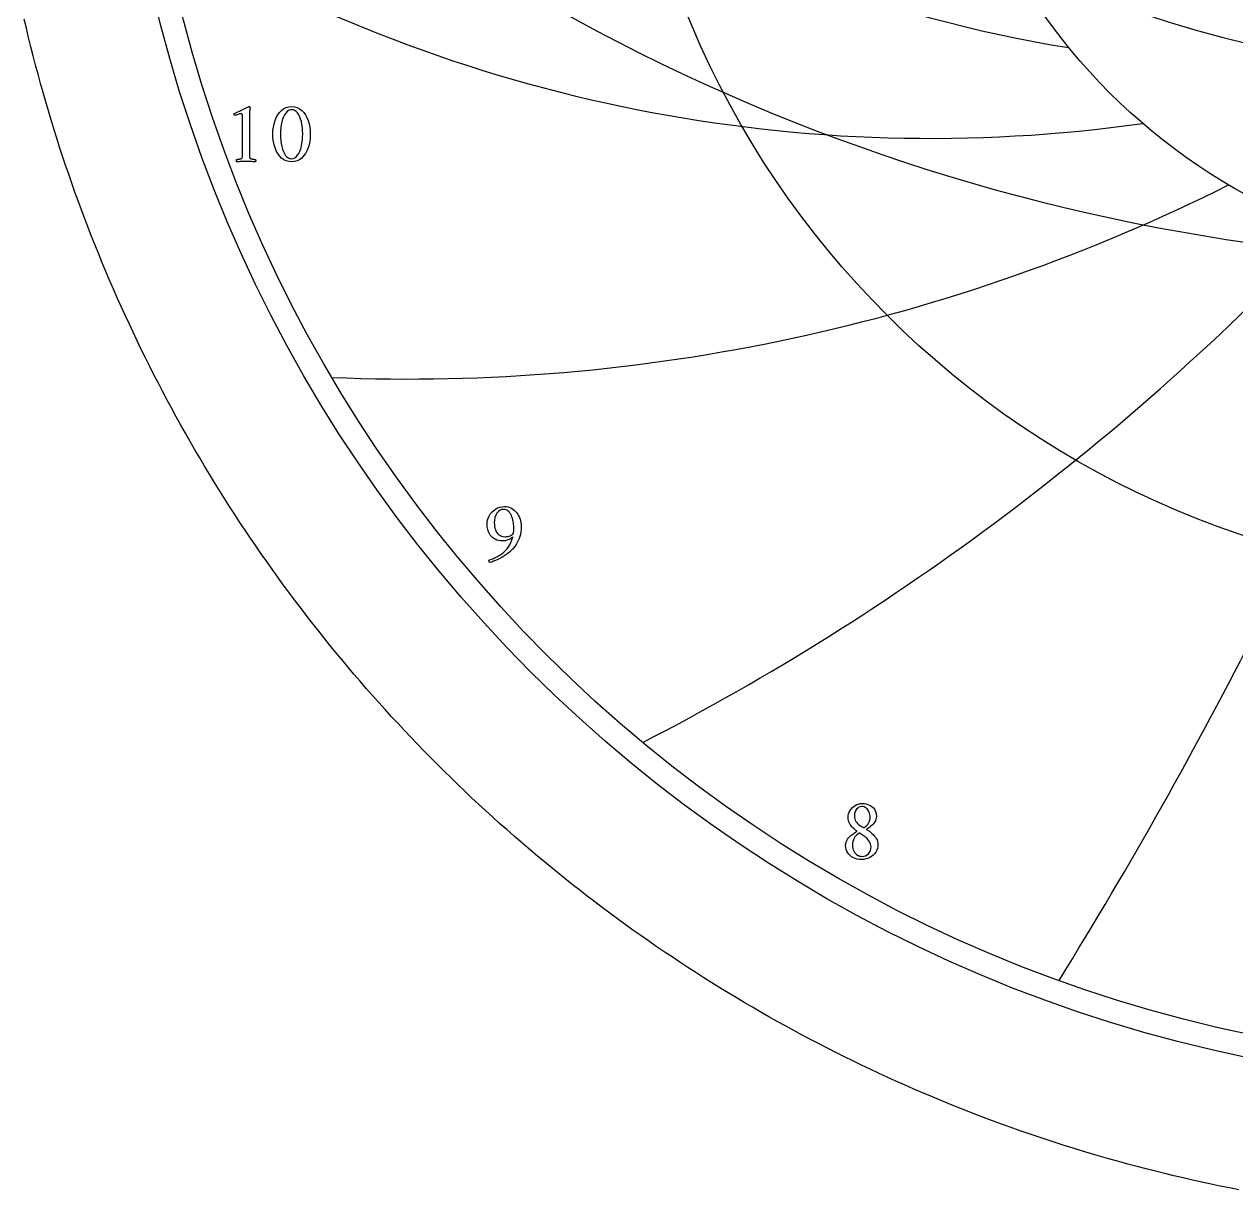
# Model space of a CAD drawing. Header units: millimetres. Extents: x -50 to 50, y -50 to 64.
# Drawn here: x -48.72 to -9.56, y -49.1 to -11.42 of the extents above; entities that cross this region are included whole.
import ezdxf

# ---------------------------------------------------------------- set-up
doc = ezdxf.new("R2010")
doc.units = ezdxf.units.MM
for name, color, linetype in [('CUT_OUTER', 1, 'Continuous'), ('ENGRAVE', 7, 'Continuous'), ('ENGRAVE_FINE', 8, 'Continuous'), ('GUIDE', 3, 'Continuous'), ('TEXT', 5, 'Continuous')]:
    doc.layers.add(name, color=color, linetype=linetype)

msp = doc.modelspace()

# ---------------------------------------------------------------- linework, layer by layer
at = {"layer": 'CUT_OUTER'}
msp.add_lwpolyline([(-9.4534, -49.0982), (-9.7545, -49.0393), (-10.0552, -48.9785), (-10.3556, -48.9159), (-10.6555, -48.8514), (-10.9551, -48.7851), (-11.2542, -48.717), (-11.5529, -48.647), (-11.8512, -48.5752), (-12.149, -48.5016), (-12.4464, -48.4261), (-12.7433, -48.3488), (-13.0397, -48.2697), (-13.3356, -48.1888), (-13.6311, -48.1061), (-13.926, -48.0215), (-14.2204, -47.9352), (-14.5142, -47.847), (-14.8075, -47.7571), (-15.1003, -47.6653), (-15.3925, -47.5718), (-15.6841, -47.4764), (-15.9751, -47.3793), (-16.2655, -47.2804), (-16.5553, -47.1797), (-16.8445, -47.0772), (-17.133, -46.973), (-17.4209, -46.867), (-17.7082, -46.7592), (-17.9948, -46.6496), (-18.2806, -46.5383), (-18.5659, -46.4253), (-18.8504, -46.3105), (-19.1342, -46.194), (-19.4173, -46.0757), (-19.6996, -45.9557), (-19.9812, -45.834), (-20.2621, -45.7105), (-20.5422, -45.5853), (-20.8215, -45.4584), (-21.1, -45.3298), (-21.3778, -45.1995), (-21.6547, -45.0674), (-21.9308, -44.9337), (-22.2061, -44.7983), (-22.4806, -44.6612), (-22.7542, -44.5224), (-23.0269, -44.382), (-23.2988, -44.2399), (-23.5698, -44.0961), (-23.84, -43.9506), (-24.1092, -43.8035), (-24.3775, -43.6547), (-24.6449, -43.5043), (-24.9114, -43.3523), (-25.1769, -43.1986), (-25.4415, -43.0433), (-25.7051, -42.8864), (-25.9678, -42.7279), (-26.2295, -42.5678), (-26.4902, -42.406), (-26.7499, -42.2427), (-27.0086, -42.0777), (-27.2662, -41.9112), (-27.5229, -41.7431), (-27.7785, -41.5735), (-28.0331, -41.4023), (-28.2866, -41.2295), (-28.539, -41.0551), (-28.7904, -40.8792), (-29.0407, -40.7018), (-29.2899, -40.5229), (-29.538, -40.3424), (-29.785, -40.1604), (-30.0308, -39.9769), (-30.2756, -39.7918), (-30.5191, -39.6053), (-30.7616, -39.4173), (-31.0029, -39.2278), (-31.243, -39.0369), (-31.4819, -38.8444), (-31.7197, -38.6505), (-31.9562, -38.4552), (-32.1916, -38.2584), (-32.4257, -38.0601), (-32.6586, -37.8604), (-32.8903, -37.6593), (-33.1208, -37.4568), (-33.35, -37.2529), (-33.5779, -37.0476), (-33.8046, -36.8408), (-34.03, -36.6327), (-34.2542, -36.4232), (-34.477, -36.2124), (-34.6986, -36.0001), (-34.9188, -35.7865), (-35.1377, -35.5716), (-35.3553, -35.3553), (-35.5716, -35.1377), (-35.7865, -34.9188), (-36.0001, -34.6986), (-36.2124, -34.477), (-36.4232, -34.2542), (-36.6327, -34.03), (-36.8408, -33.8046), (-37.0476, -33.5779), (-37.2529, -33.35), (-37.4568, -33.1208), (-37.6593, -32.8903), (-37.8604, -32.6586), (-38.0601, -32.4257), (-38.2584, -32.1916), (-38.4552, -31.9562), (-38.6505, -31.7197), (-38.8444, -31.4819), (-39.0369, -31.243), (-39.2278, -31.0029), (-39.4173, -30.7616), (-39.6053, -30.5191), (-39.7918, -30.2756), (-39.9769, -30.0308), (-40.1604, -29.785), (-40.3424, -29.538), (-40.5229, -29.2899), (-40.7018, -29.0407), (-40.8792, -28.7904), (-41.0551, -28.539), (-41.2295, -28.2866), (-41.4023, -28.0331), (-41.5735, -27.7785), (-41.7431, -27.5229), (-41.9112, -27.2662), (-42.0777, -27.0086), (-42.2427, -26.7499), (-42.406, -26.4902), (-42.5678, -26.2295), (-42.7279, -25.9678), (-42.8864, -25.7051), (-43.0433, -25.4415), (-43.1986, -25.1769), (-43.3523, -24.9114), (-43.5043, -24.6449), (-43.6547, -24.3775), (-43.8035, -24.1092), (-43.9506, -23.84), (-44.0961, -23.5698), (-44.2399, -23.2988), (-44.382, -23.0269), (-44.5224, -22.7542), (-44.6612, -22.4806), (-44.7983, -22.2061), (-44.9337, -21.9308), (-45.0674, -21.6547), (-45.1995, -21.3778), (-45.3298, -21.1), (-45.4584, -20.8215), (-45.5853, -20.5422), (-45.7105, -20.2621), (-45.834, -19.9812), (-45.9557, -19.6996), (-46.0757, -19.4173), (-46.194, -19.1342), (-46.3105, -18.8504), (-46.4253, -18.5659), (-46.5383, -18.2806), (-46.6496, -17.9948), (-46.7592, -17.7082), (-46.867, -17.4209), (-46.973, -17.133), (-47.0772, -16.8445), (-47.1797, -16.5553), (-47.2804, -16.2655), (-47.3793, -15.9751), (-47.4764, -15.6841), (-47.5718, -15.3925), (-47.6653, -15.1003), (-47.7571, -14.8075), (-47.847, -14.5142), (-47.9352, -14.2204), (-48.0215, -13.926), (-48.1061, -13.6311), (-48.1888, -13.3356), (-48.2697, -13.0397), (-48.3488, -12.7433), (-48.4261, -12.4464), (-48.5016, -12.149), (-48.5752, -11.8512), (-48.647, -11.5529), (-48.717, -11.2542)], dxfattribs=at)
at = {"layer": 'ENGRAVE'}
for radius in [45, 29.4565, 19.2819]:
    msp.add_circle((0, 0), radius, dxfattribs=at)
for centre, radius, start, end in [((0, 26.5228), 39.6377, 186.81771, 353.18229), ((-8.1292, 30.3385), 43.0603, 212.55128, 260.88684), ((-19.4199, 33.6363), 48.7465, 239.41555, 278.08399), ((-36.314, 36.314), 59.2039, 267.619017, 296.620352), ((-66.3174, 38.2884), 82.0468, 297.270124, 316.604347), ((-147.4088, 39.4981), 155.4256, 328.231954, 337.899065)]:
    msp.add_arc(centre, radius, start, end, dxfattribs=at)
at = {"layer": 'ENGRAVE_FINE'}
for centre, radius, start, end in [((-120.9497, -32.7148), 128.712, 8.977692, 35.48643), ((-120.9497, -32.7148), 128.712, 8.977692, 35.48643), ((-76.2485, -32.7148), 88.0442, 13.606314, 53.548789), ((-76.2485, -32.7148), 88.0442, 13.606314, 53.548789), ((0, 45.402), 64.5313, 225.796451, 314.203549)]:
    msp.add_arc(centre, radius, start, end, dxfattribs=at)
at = {"layer": 'GUIDE'}
msp.add_circle((0, 0), 45.75, dxfattribs=at)
at = {"layer": 'TEXT'}
for points in [[(-41.6576, -15.5406), (-41.6576, -14.4193), (-41.6584, -14.3918), (-41.6608, -14.3689), (-41.6648, -14.3506), (-41.6704, -14.337), (-41.6779, -14.327), (-41.6877, -14.32), (-41.6999, -14.3157), (-41.7144, -14.3143), (-41.7321, -14.3156), (-41.7541, -14.3196), (-41.7804, -14.3262), (-41.8109, -14.3356), (-41.8416, -14.3458), (-41.8684, -14.3551), (-41.8912, -14.3635), (-41.9102, -14.371), (-41.9214, -14.3606), (-41.9294, -14.349), (-41.9342, -14.3365), (-41.9358, -14.3228), (-41.9358, -14.3226), (-41.9358, -14.3221), (-41.9358, -14.3212), (-41.9358, -14.32), (-41.9354, -14.3148), (-41.9344, -14.3107), (-41.9326, -14.3077), (-41.9301, -14.3058), (-41.8736, -14.2801), (-41.8176, -14.2543), (-41.7622, -14.2283), (-41.7073, -14.2021), (-41.6549, -14.177), (-41.6072, -14.1542), (-41.5641, -14.1337), (-41.5256, -14.1156), (-41.4937, -14.1007), (-41.4706, -14.09), (-41.4561, -14.0836), (-41.4504, -14.0815), (-41.4447, -14.0815), (-41.4381, -14.0826), (-41.4326, -14.0858), (-41.4282, -14.0911), (-41.4248, -14.0985), (-41.4221, -14.1067), (-41.4198, -14.1141), (-41.4179, -14.1209), (-41.4163, -14.1269), (-41.417, -14.1313), (-41.4191, -14.1443), (-41.4227, -14.166), (-41.4276, -14.1965), (-41.4326, -14.2349), (-41.4362, -14.2806), (-41.4383, -14.3335), (-41.439, -14.3938), (-41.439, -15.5406), (-41.4389, -15.5713), (-41.4386, -15.6009), (-41.4382, -15.6295), (-41.4376, -15.657), (-41.4363, -15.6827), (-41.4337, -15.706), (-41.4299, -15.7267), (-41.4248, -15.745), (-41.42, -15.7519), (-41.4113, -15.7585), (-41.3987, -15.7647), (-41.3822, -15.7705), (-41.3635, -15.7758), (-41.3443, -15.7801), (-41.3245, -15.7836), (-41.3042, -15.7861), (-41.2851, -15.788), (-41.269, -15.7893), (-41.256, -15.7901), (-41.246, -15.7904), (-41.2422, -15.7971), (-41.2392, -15.806), (-41.2372, -15.817), (-41.236, -15.8301), (-41.2361, -15.8433), (-41.2378, -15.8543), (-41.2411, -15.8631), (-41.246, -15.8699), (-41.2877, -15.8671), (-41.3276, -15.8646), (-41.3657, -15.8622), (-41.4021, -15.86), (-41.4383, -15.8581), (-41.4759, -15.8568), (-41.5149, -15.856), (-41.5554, -15.8557), (-41.5942, -15.856), (-41.6313, -15.8568), (-41.6666, -15.8581), (-41.7002, -15.86), (-41.734, -15.8622), (-41.7704, -15.8646), (-41.8093, -15.8671), (-41.8506, -15.8699), (-41.8555, -15.8631), (-41.8588, -15.8543), (-41.8605, -15.8433), (-41.8605, -15.8301), (-41.8594, -15.817), (-41.8574, -15.806), (-41.8544, -15.7971), (-41.8506, -15.7904), (-41.8406, -15.7901), (-41.8275, -15.7893), (-41.8115, -15.788), (-41.7924, -15.7861), (-41.7721, -15.7836), (-41.7523, -15.7801), (-41.7331, -15.7758), (-41.7144, -15.7705), (-41.698, -15.7647), (-41.686, -15.7585), (-41.6782, -15.7519), (-41.6746, -15.745), (-41.6695, -15.7267), (-41.6654, -15.706), (-41.6624, -15.6827), (-41.6604, -15.657), (-41.6592, -15.6295), (-41.6583, -15.6009), (-41.6578, -15.5713), (-41.6576, -15.5406)], [(-40.0764, -14.0843), (-39.9823, -14.092), (-39.8958, -14.1149), (-39.8169, -14.153), (-39.7457, -14.2064), (-39.6824, -14.2725), (-39.6272, -14.3487), (-39.5802, -14.435), (-39.5413, -14.5314), (-39.5109, -14.6353), (-39.4892, -14.744), (-39.4761, -14.8574), (-39.4718, -14.9757), (-39.4762, -15.0939), (-39.4895, -15.2074), (-39.5117, -15.3161), (-39.5427, -15.42), (-39.5822, -15.5165), (-39.6297, -15.603), (-39.6851, -15.6797), (-39.7485, -15.7464), (-39.8196, -15.8004), (-39.8979, -15.839), (-39.9835, -15.8622), (-40.0764, -15.8699), (-40.1669, -15.8622), (-40.251, -15.839), (-40.3287, -15.8004), (-40.4, -15.7464), (-40.4642, -15.6797), (-40.5203, -15.603), (-40.5685, -15.5165), (-40.6087, -15.42), (-40.6403, -15.3161), (-40.663, -15.2074), (-40.6765, -15.0939), (-40.6811, -14.9757), (-40.6766, -14.8574), (-40.6633, -14.744), (-40.6411, -14.6353), (-40.6101, -14.5314), (-40.5705, -14.435), (-40.5228, -14.3487), (-40.4669, -14.2725), (-40.4029, -14.2064), (-40.3314, -14.153), (-40.2531, -14.1149), (-40.1681, -14.092), (-40.0764, -14.0843)], [(-40.0622, -14.1865), (-40.1184, -14.1932), (-40.1705, -14.2131), (-40.2184, -14.2464), (-40.2624, -14.293), (-40.3018, -14.3507), (-40.3365, -14.4175), (-40.3664, -14.4934), (-40.3915, -14.5783), (-40.4114, -14.6702), (-40.4256, -14.767), (-40.4341, -14.8689), (-40.4369, -14.9757), (-40.4341, -15.0813), (-40.4256, -15.1826), (-40.4114, -15.2793), (-40.3915, -15.3717), (-40.3668, -15.4573), (-40.3379, -15.5339), (-40.305, -15.6014), (-40.268, -15.6598), (-40.2275, -15.707), (-40.1839, -15.7407), (-40.1374, -15.761), (-40.0878, -15.7677), (-40.028, -15.7608), (-39.9735, -15.74), (-39.9244, -15.7054), (-39.8805, -15.657), (-39.842, -15.597), (-39.8085, -15.5278), (-39.7802, -15.4494), (-39.7571, -15.3618), (-39.7391, -15.2675), (-39.7262, -15.1694), (-39.7185, -15.0674), (-39.7159, -14.9615), (-39.7187, -14.855), (-39.7269, -14.7539), (-39.7407, -14.6584), (-39.7599, -14.5683), (-39.784, -14.4855), (-39.8124, -14.4115), (-39.8451, -14.3464), (-39.882, -14.2901), (-39.9225, -14.2448), (-39.9661, -14.2124), (-40.0126, -14.193), (-40.0622, -14.1865)], [(-33.6953, -28.7431), (-33.6498, -28.7274), (-33.6013, -28.709), (-33.5497, -28.6877), (-33.4952, -28.6636), (-33.439, -28.6359), (-33.3827, -28.604), (-33.3262, -28.5678), (-33.2695, -28.5273), (-33.214, -28.482), (-33.1613, -28.4312), (-33.1111, -28.3748), (-33.0637, -28.313), (-33.0205, -28.245), (-32.9831, -28.17), (-32.9516, -28.0881), (-32.926, -27.9993), (-32.9628, -28.0274), (-33.0023, -28.0522), (-33.0444, -28.0736), (-33.0892, -28.0916), (-33.134, -28.1059), (-33.1762, -28.1161), (-33.2156, -28.1222), (-33.2525, -28.1242), (-33.3219, -28.1208), (-33.3855, -28.1107), (-33.4433, -28.0939), (-33.4952, -28.0703), (-33.5417, -28.0415), (-33.5832, -28.0089), (-33.6197, -27.9726), (-33.6513, -27.9326), (-33.6783, -27.8902), (-33.701, -27.8467), (-33.7194, -27.8022), (-33.7336, -27.7566), (-33.7442, -27.7116), (-33.7517, -27.669), (-33.7562, -27.6286), (-33.7577, -27.5905), (-33.753, -27.5141), (-33.7389, -27.4408), (-33.7154, -27.3707), (-33.6825, -27.3038), (-33.6416, -27.2416), (-33.5942, -27.1857), (-33.5401, -27.1359), (-33.4796, -27.0923), (-33.4139, -27.057), (-33.3447, -27.0317), (-33.272, -27.0165), (-33.1957, -27.0114), (-33.1347, -27.0149), (-33.0768, -27.0253), (-33.0219, -27.0426), (-32.97, -27.0668), (-32.9215, -27.0967), (-32.8767, -27.131), (-32.8356, -27.1698), (-32.7983, -27.213), (-32.7649, -27.2597), (-32.7358, -27.3092), (-32.711, -27.3612), (-32.6904, -27.416), (-32.6742, -27.4719), (-32.6627, -27.5277), (-32.6558, -27.5834), (-32.6535, -27.6388), (-32.6577, -27.7438), (-32.6702, -27.846), (-32.691, -27.9454), (-32.7202, -28.0419), (-32.7577, -28.134), (-32.8036, -28.22), (-32.8578, -28.3), (-32.9203, -28.374), (-32.9707, -28.4269), (-33.0254, -28.4776), (-33.0843, -28.5263), (-33.1474, -28.5727), (-33.213, -28.6165), (-33.2791, -28.6568), (-33.3457, -28.6938), (-33.4128, -28.7274), (-33.4791, -28.7573), (-33.5431, -28.7832), (-33.6047, -28.8049), (-33.6641, -28.8225), (-33.6731, -28.8204), (-33.6804, -28.814), (-33.6859, -28.8034), (-33.6896, -28.7885), (-33.6921, -28.7729), (-33.6939, -28.7601), (-33.6949, -28.7502), (-33.6953, -28.7431)], [(-32.9033, -27.8773), (-32.9006, -27.8544), (-32.8983, -27.8311), (-32.8964, -27.8075), (-32.8948, -27.7836), (-32.8935, -27.7594), (-32.8927, -27.7353), (-32.8921, -27.7112), (-32.8919, -27.6871), (-32.8932, -27.6397), (-32.8969, -27.5913), (-32.9031, -27.5418), (-32.9118, -27.4912), (-32.923, -27.441), (-32.9367, -27.3925), (-32.9528, -27.3459), (-32.9714, -27.301), (-32.9927, -27.259), (-33.0168, -27.2212), (-33.0438, -27.1874), (-33.0736, -27.1576), (-33.1061, -27.1334), (-33.141, -27.1161), (-33.1785, -27.1057), (-33.2184, -27.1023), (-33.2809, -27.1101), (-33.338, -27.1335), (-33.3895, -27.1725), (-33.4356, -27.2272), (-33.4734, -27.2935), (-33.5005, -27.3677), (-33.5167, -27.4497), (-33.5221, -27.5394), (-33.52, -27.5968), (-33.5136, -27.6526), (-33.503, -27.7068), (-33.4881, -27.7594), (-33.4684, -27.8087), (-33.4434, -27.8528), (-33.413, -27.8917), (-33.3774, -27.9255), (-33.336, -27.9528), (-33.2887, -27.9723), (-33.2352, -27.9841), (-33.1758, -27.988), (-33.1452, -27.9868), (-33.113, -27.9833), (-33.0792, -27.9776), (-33.0438, -27.9695), (-33.0079, -27.9568), (-32.9725, -27.9372), (-32.9376, -27.9107), (-32.9033, -27.8773)], [(-21.6288, -36.6122), (-21.5677, -36.6152), (-21.5093, -36.6243), (-21.4535, -36.6394), (-21.4003, -36.6605), (-21.3511, -36.6873), (-21.307, -36.7194), (-21.2681, -36.7568), (-21.2343, -36.7996), (-21.2069, -36.8475), (-21.1874, -36.9003), (-21.1757, -36.9582), (-21.1718, -37.021), (-21.175, -37.0732), (-21.1846, -37.1218), (-21.2005, -37.1668), (-21.2229, -37.2083), (-21.2498, -37.2467), (-21.2793, -37.2822), (-21.3115, -37.3148), (-21.3464, -37.3446), (-21.3821, -37.3719), (-21.417, -37.3971), (-21.451, -37.4202), (-21.4841, -37.4411), (-21.4915, -37.4443), (-21.494, -37.4482), (-21.4915, -37.4528), (-21.4841, -37.4582), (-21.4416, -37.4826), (-21.3993, -37.5107), (-21.3571, -37.5423), (-21.3152, -37.5774), (-21.2751, -37.6153), (-21.2385, -37.6554), (-21.2055, -37.6977), (-21.1761, -37.742), (-21.1518, -37.788), (-21.1345, -37.835), (-21.1242, -37.8831), (-21.1207, -37.9322), (-21.1253, -38), (-21.1392, -38.0642), (-21.1622, -38.1249), (-21.1945, -38.182), (-21.2343, -38.2345), (-21.28, -38.281), (-21.3316, -38.3217), (-21.389, -38.3566), (-21.4504, -38.3846), (-21.5142, -38.4045), (-21.5803, -38.4165), (-21.6487, -38.4205), (-21.7219, -38.4169), (-21.791, -38.4063), (-21.856, -38.3885), (-21.917, -38.3637), (-21.9726, -38.3325), (-22.0216, -38.2956), (-22.0641, -38.253), (-22.1001, -38.2047), (-22.1286, -38.1517), (-22.149, -38.0947), (-22.1613, -38.0339), (-22.1653, -37.9691), (-22.1629, -37.9248), (-22.1554, -37.8825), (-22.143, -37.8424), (-22.1256, -37.8045), (-22.1045, -37.7686), (-22.0809, -37.7349), (-22.0548, -37.7033), (-22.0263, -37.6739), (-21.9964, -37.6466), (-21.9663, -37.6214), (-21.936, -37.5983), (-21.9056, -37.5774), (-21.8764, -37.5584), (-21.8499, -37.5412), (-21.826, -37.5258), (-21.8048, -37.5121), (-21.8006, -37.508), (-21.7992, -37.5043), (-21.8006, -37.5009), (-21.8048, -37.4979), (-21.8338, -37.479), (-21.8641, -37.4564), (-21.8956, -37.43), (-21.9283, -37.4), (-21.9604, -37.3667), (-21.9901, -37.3308), (-22.0172, -37.2922), (-22.0419, -37.2509), (-22.0624, -37.2073), (-22.077, -37.1615), (-22.0858, -37.1136), (-22.0887, -37.0636), (-22.0847, -37.005), (-22.0727, -36.9486), (-22.0528, -36.8943), (-22.0248, -36.8422), (-21.9903, -36.7935), (-21.9507, -36.7495), (-21.9059, -36.7104), (-21.8559, -36.6761), (-21.8023, -36.6481), (-21.7466, -36.6282), (-21.6888, -36.6162), (-21.6288, -36.6122)], [(-21.643, -36.7087), (-21.6908, -36.7144), (-21.7349, -36.7314), (-21.7753, -36.7598), (-21.8119, -36.7996), (-21.8424, -36.8471), (-21.8641, -36.8989), (-21.8771, -36.955), (-21.8815, -37.0153), (-21.8784, -37.0658), (-21.8691, -37.1122), (-21.8535, -37.1545), (-21.8318, -37.1927), (-21.8058, -37.2272), (-21.7775, -37.2584), (-21.7469, -37.2861), (-21.714, -37.3105), (-21.681, -37.3324), (-21.6501, -37.3524), (-21.6214, -37.3707), (-21.5948, -37.3872), (-21.5916, -37.3884), (-21.5877, -37.3893), (-21.5831, -37.3898), (-21.5777, -37.39), (-21.5765, -37.39), (-21.5756, -37.39), (-21.5751, -37.39), (-21.5749, -37.39), (-21.5708, -37.3898), (-21.5671, -37.3893), (-21.5637, -37.3884), (-21.5607, -37.3872), (-21.5203, -37.357), (-21.4841, -37.3233), (-21.4521, -37.2861), (-21.4244, -37.2453), (-21.4021, -37.2009), (-21.3861, -37.153), (-21.3765, -37.1015), (-21.3733, -37.0465), (-21.3754, -37.0057), (-21.3815, -36.9656), (-21.3917, -36.9263), (-21.406, -36.8876), (-21.424, -36.8508), (-21.4454, -36.8173), (-21.4701, -36.787), (-21.4983, -36.7598), (-21.5297, -36.7375), (-21.5643, -36.7215), (-21.602, -36.7119), (-21.643, -36.7087)], [(-21.643, -38.3211), (-21.5784, -38.3158), (-21.5206, -38.2998), (-21.4698, -38.2732), (-21.4259, -38.236), (-21.3905, -38.19), (-21.3652, -38.1373), (-21.35, -38.0779), (-21.345, -38.0117), (-21.348, -37.9697), (-21.357, -37.929), (-21.3721, -37.8896), (-21.3932, -37.8513), (-21.4184, -37.8148), (-21.4457, -37.7803), (-21.4752, -37.7481), (-21.5068, -37.7179), (-21.5389, -37.6901), (-21.5699, -37.665), (-21.5999, -37.6426), (-21.6288, -37.6228), (-21.6546, -37.6061), (-21.675, -37.593), (-21.69, -37.5834), (-21.6998, -37.5774), (-21.7051, -37.5749), (-21.7097, -37.5731), (-21.7136, -37.5721), (-21.7168, -37.5717), (-21.7207, -37.5719), (-21.7239, -37.5724), (-21.7264, -37.5733), (-21.7282, -37.5745), (-21.7811, -37.6113), (-21.8265, -37.6505), (-21.8642, -37.6922), (-21.8943, -37.7363), (-21.9172, -37.7844), (-21.9336, -37.8378), (-21.9435, -37.8966), (-21.9468, -37.9606), (-21.9439, -38.0153), (-21.9354, -38.066), (-21.9212, -38.1126), (-21.9013, -38.1551), (-21.8771, -38.1931), (-21.8499, -38.2264), (-21.8196, -38.2549), (-21.7864, -38.2785), (-21.7513, -38.2972), (-21.7158, -38.3105), (-21.6797, -38.3185), (-21.643, -38.3211)]]:
    msp.add_lwpolyline(points, close=True, dxfattribs=at)

doc.saveas('drawing.dxf')
